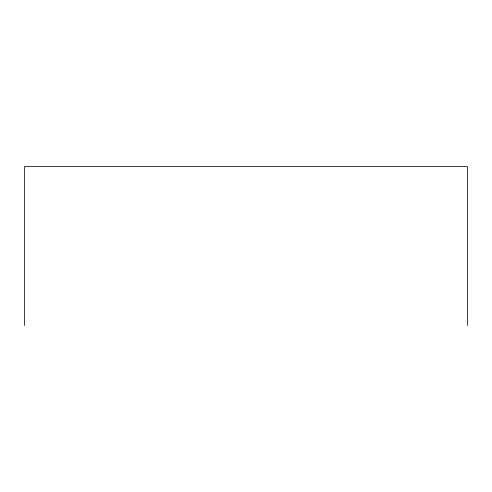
<?xml version="1.0" encoding="UTF-8"?>
<svg xmlns="http://www.w3.org/2000/svg" width="492" height="492" viewBox="0 0 492 492"><rect width="100%" height="100%" fill="white"/><g stroke="black" fill="none" stroke-linecap="round" stroke-linejoin="round"><path stroke-width="0.74" d="M467.4 325.501L467.4 166.499L24.6 166.499L24.6 325.501"/></g></svg>
